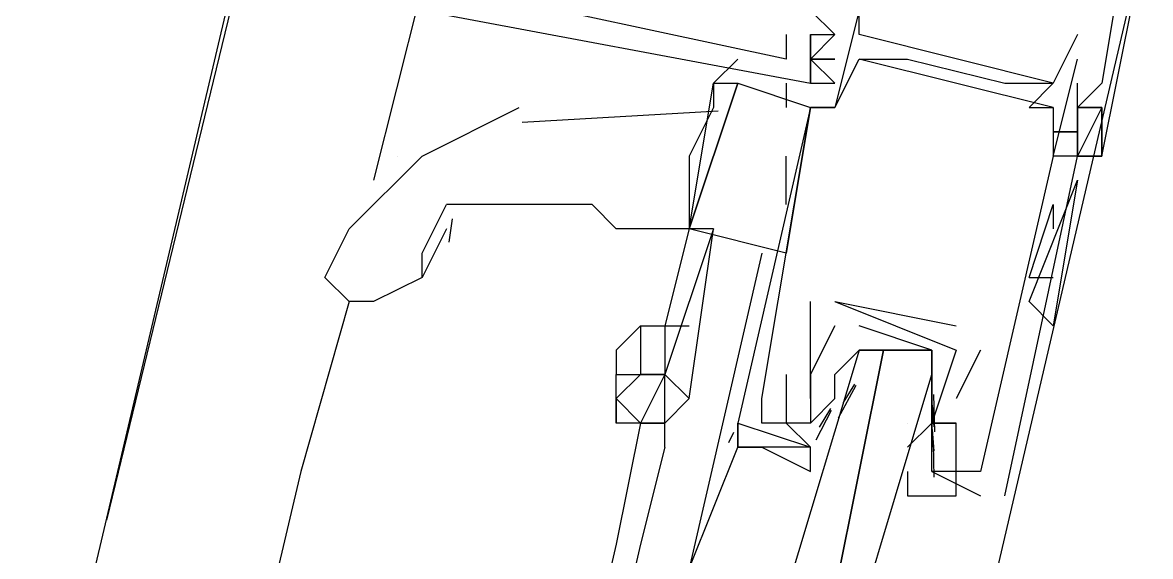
# Model space of a CAD drawing. Header units: feet. Extents: x -84 to 198, y -22 to 181.
# Drawn here: x 121.407 to 122.027, y 136.691 to 136.984 of the extents above; entities that cross this region are included whole.
import ezdxf

# ---------------------------------------------------------------- set-up
doc = ezdxf.new("R2010")
doc.units = ezdxf.units.FT
doc.layers.add('A-LINEA', color=7, linetype='CONTINUOUS')

msp = doc.modelspace()

# ---------------------------------------------------------------- linework, layer by layer
at = {"layer": 'A-LINEA'}
for p, q in [((121.5733, 137.2044), (121.4533, 136.7111)), ((119.9867, 130.4844), (121.56, 137.1644)), ((121.9333, 136.6444), (122.0267, 137.0444)), ((121.6267, 137.0044), (121.6, 136.8978)), ((121.8267, 136.9778), (121.8267, 136.9778)), ((121.8267, 136.9778), (121.8267, 136.9778)), ((121.8267, 136.9778), (121.8267, 136.9778)), ((121.84, 136.9778), (121.8533, 136.9778)), ((121.84, 136.9778), (121.84, 136.9778)), ((121.84, 136.9778), (121.84, 136.9778)), ((121.84, 136.9778), (121.8533, 136.9778)), ((121.84, 136.9778), (121.84, 136.9778)), ((121.84, 136.9778), (121.84, 136.9778)), ((121.84, 136.9778), (121.8533, 136.9778)), ((121.84, 136.9778), (121.84, 136.9778)), ((121.84, 136.9778), (121.84, 136.9778)), ((121.8533, 136.9778), (121.8533, 136.9778)), ((121.8533, 136.9778), (121.8533, 136.9778)), ((121.8533, 136.9778), (121.8533, 136.9778)), ((121.8667, 136.9778), (121.8667, 136.9778)), ((121.9867, 136.9778), (121.9867, 136.9778)), ((121.8, 136.9644), (121.7867, 136.9511)), ((121.8267, 136.9644), (121.8267, 136.9644)), ((121.8267, 136.9644), (121.8267, 136.9644)), ((121.8267, 136.9644), (121.8267, 136.9644)), ((121.84, 136.9644), (121.84, 136.9644)), ((121.84, 136.9644), (121.84, 136.9644)), ((121.84, 136.9644), (121.84, 136.9644)), ((121.8667, 136.9644), (121.8667, 136.9644)), ((121.9733, 136.9378), (121.8667, 136.9644)), ((121.9733, 136.9378), (121.8667, 136.9644)), ((121.9733, 136.9378), (121.8667, 136.9644)), ((121.8933, 136.9644), (121.8933, 136.9644)), ((121.9867, 136.9644), (121.9867, 136.9644)), ((121.8267, 136.9511), (121.8267, 136.9378)), ((121.84, 136.9511), (121.8533, 136.9511)), ((121.84, 136.9511), (121.84, 136.9511)), ((121.84, 136.9511), (121.84, 136.9511)), ((121.84, 136.9511), (121.8533, 136.9511)), ((121.84, 136.9511), (121.84, 136.9511)), ((121.84, 136.9511), (121.84, 136.9511)), ((121.84, 136.9511), (121.8533, 136.9511)), ((121.84, 136.9511), (121.84, 136.9511)), ((121.84, 136.9511), (121.84, 136.9511)), ((121.9467, 136.9511), (121.9467, 136.9511)), ((121.9733, 136.9511), (121.9733, 136.9511)), ((121.9733, 136.9511), (121.9733, 136.9511)), ((121.9867, 136.9378), (121.9867, 136.9511)), ((122, 136.9511), (122, 136.9511)), ((122, 136.9511), (122, 136.9511)), ((122, 136.9511), (122, 136.9511)), ((121.7893, 136.9357), (121.6817, 136.9295)), ((121.84, 136.9378), (121.8267, 136.8578)), ((121.84, 136.9378), (121.84, 136.9378)), ((121.84, 136.9378), (121.84, 136.9378)), ((121.8533, 136.9378), (121.8533, 136.9378)), ((121.8533, 136.9378), (121.8533, 136.9378)), ((121.96, 136.9378), (121.96, 136.9378)), ((121.9733, 136.9378), (121.9733, 136.9378)), ((121.9867, 136.9378), (121.9867, 136.9378)), ((121.9867, 136.9378), (121.9867, 136.9378)), ((121.9867, 136.9378), (121.9867, 136.9378)), ((122, 136.9378), (121.9867, 136.9378)), ((121.9867, 136.9378), (122, 136.9378)), ((122, 136.9378), (122, 136.9378)), ((122, 136.9378), (122, 136.9378)), ((122, 136.9378), (122, 136.9378)), ((121.9867, 136.9244), (121.9733, 136.9244)), ((121.9867, 136.9244), (121.9867, 136.9244)), ((121.9867, 136.9244), (121.9867, 136.9244)), ((121.9867, 136.9244), (121.9867, 136.9244)), ((121.9867, 136.9244), (121.9867, 136.9244)), ((121.6133, 136.9111), (121.6133, 136.9111)), ((121.8267, 136.8844), (121.8267, 136.9111)), ((121.9733, 136.9111), (121.9733, 136.9111)), ((121.9733, 136.9111), (121.9733, 136.9111)), ((121.9867, 136.9111), (121.9867, 136.9111)), ((121.9867, 136.9111), (121.9867, 136.9111)), ((121.9867, 136.9111), (121.9867, 136.9111)), ((121.9867, 136.9111), (121.9867, 136.9111)), ((121.9867, 136.9111), (121.9867, 136.9111)), ((121.9867, 136.9111), (121.9867, 136.9111)), ((121.9867, 136.9111), (121.9867, 136.9111)), ((122, 136.9111), (122, 136.9111)), ((122, 136.9111), (122, 136.9111)), ((122, 136.9111), (122, 136.9111)), ((122, 136.9111), (122, 136.9111)), ((122, 136.9111), (122, 136.9111)), ((122, 136.9111), (122, 136.9111)), ((121.96, 136.8311), (121.9867, 136.8978)), ((121.96, 136.8311), (121.9867, 136.8978)), ((121.9867, 136.8978), (121.9867, 136.8978)), ((121.96, 136.8444), (121.9733, 136.8844)), ((121.9733, 136.8844), (121.9733, 136.8711)), ((121.6432, 136.8766), (121.6414, 136.8637)), ((121.64, 136.8711), (121.6267, 136.8444)), ((121.7733, 136.8711), (121.76, 136.8178)), ((121.7733, 136.8711), (121.7733, 136.8711)), ((121.7867, 136.8711), (121.7733, 136.8711)), ((121.7733, 136.8711), (121.7733, 136.8711)), ((121.96, 136.8444), (121.9733, 136.8444)), ((121.5867, 136.8311), (121.56, 136.7378)), ((121.84, 136.8311), (121.84, 136.8311)), ((121.8533, 136.8311), (121.92, 136.8178)), ((121.8533, 136.8311), (121.8533, 136.8311)), ((121.8533, 136.8311), (121.8533, 136.8311)), ((121.9733, 136.8311), (121.9733, 136.8311)), ((121.8533, 136.8178), (121.8533, 136.8178)), ((121.8533, 136.8178), (121.8533, 136.8178)), ((121.92, 136.8178), (121.92, 136.8178)), ((121.8667, 136.8044), (121.8667, 136.8044)), ((121.88, 136.8044), (121.8933, 136.8044)), ((121.9333, 136.8044), (121.92, 136.7778)), ((121.92, 136.8044), (121.92, 136.8044)), ((121.92, 136.8044), (121.92, 136.8044)), ((121.9333, 136.8044), (121.9333, 136.8044)), ((121.7333, 136.7911), (121.7333, 136.7911)), ((121.8267, 136.7911), (121.8267, 136.7911)), ((121.84, 136.7911), (121.84, 136.7911)), ((121.84, 136.7911), (121.84, 136.7911)), ((121.8533, 136.7911), (121.8533, 136.7911)), ((121.8553, 136.7673), (121.865, 136.7852)), ((121.8582, 136.7756), (121.8644, 136.7857)), ((121.9075, 136.78), (121.9081, 136.7596)), ((121.8133, 136.7778), (121.8133, 136.7778)), ((121.84, 136.7778), (121.84, 136.7778)), ((121.84, 136.7644), (121.8533, 136.7778)), ((121.8533, 136.7778), (121.8533, 136.7778)), ((121.9067, 136.7778), (121.9067, 136.7778)), ((121.9068, 136.7742), (121.9078, 136.7623)), ((121.92, 136.7778), (121.92, 136.7778)), ((121.8431, 136.7552), (121.8515, 136.7715)), ((121.8449, 136.7622), (121.8511, 136.7724)), ((121.7467, 136.7644), (121.7333, 136.6978)), ((121.7467, 136.7644), (121.7467, 136.7644)), ((121.8, 136.7644), (121.8, 136.7644)), ((121.8133, 136.7644), (121.8133, 136.7644)), ((121.8267, 136.7644), (121.8267, 136.7644)), ((121.84, 136.7644), (121.84, 136.7644)), ((121.9067, 136.7644), (121.8933, 136.7511)), ((121.8933, 136.7644), (121.8933, 136.7644)), ((121.9067, 136.7644), (121.9067, 136.7644)), ((121.9067, 136.7644), (121.9067, 136.7644)), ((121.92, 136.7644), (121.92, 136.7644)), ((121.92, 136.7644), (121.92, 136.7644)), ((121.7951, 136.7538), (121.7979, 136.7594)), ((121.7951, 136.7538), (121.7979, 136.7594)), ((121.7951, 136.7538), (121.7979, 136.7594)), ((121.9068, 136.7609), (121.9078, 136.749)), ((121.76, 136.7511), (121.7467, 136.6978)), ((121.84, 136.7511), (121.84, 136.7511)), ((121.9067, 136.7511), (121.9067, 136.7511)), ((121.9074, 136.7529), (121.9077, 136.7346)), ((121.56, 136.7378), (120.8933, 133.9111)), ((121.9067, 136.7378), (121.9333, 136.7244)), ((121.9067, 136.7378), (121.9067, 136.7378)), ((121.92, 136.7378), (121.92, 136.7378)), ((121.9333, 136.7378), (121.9333, 136.7378)), ((121.9333, 136.7378), (121.9333, 136.7378)), ((121.9333, 136.7244), (121.9333, 136.7244)), ((121.9467, 136.7244), (121.9467, 136.7244)), ((121.7333, 136.6978), (121.0667, 133.8711)), ((121.7467, 136.6978), (121.08, 133.8711))]:
    msp.add_line(p, q, dxfattribs=at)
for points in [[(121.8267, 136.9778), (121.8267, 136.9644), (121.64, 137.0044), (121.6667, 137.1244), (121.7333, 137.1111), (121.7333, 137.0978)], [(121.8267, 136.9778), (121.8267, 136.9644), (121.64, 137.0044), (121.6667, 137.1244), (121.7333, 137.1111), (121.7333, 137.0978)], [(121.8267, 136.9778), (121.8267, 136.9644), (121.64, 137.0044), (121.6667, 137.1244), (121.7333, 137.1111), (121.7333, 137.0978)], [(122.0133, 137.0311), (122, 136.9511), (121.9867, 136.9378), (122, 136.9378), (122, 136.9111), (121.9867, 136.9111), (121.9867, 136.9244), (121.9867, 136.9111), (122, 136.9111), (122.0267, 137.0444)], [(122.0133, 137.0311), (122, 136.9511), (121.9867, 136.9378), (122, 136.9378), (122, 136.9111), (121.9867, 136.9111), (121.9867, 136.9244), (121.9867, 136.9111), (122, 136.9111), (122.0267, 137.0444)], [(122.0133, 137.0311), (122, 136.9511), (121.9867, 136.9378), (122, 136.9378), (122, 136.9111), (121.9867, 136.9111), (121.9867, 136.9244), (121.9867, 136.9111), (122, 136.9111), (122.0267, 137.0444)], [(121.9867, 136.9778), (121.9733, 136.9511), (121.8667, 136.9778), (121.8667, 137.0044)], [(121.6267, 136.9911), (121.84, 136.9511), (121.84, 136.9644), (121.84, 136.9511), (121.84, 136.9778), (121.8533, 136.9778), (121.84, 136.9911)], [(121.6267, 136.9911), (121.84, 136.9511), (121.84, 136.9644), (121.84, 136.9511), (121.84, 136.9778), (121.8533, 136.9778), (121.84, 136.9911)], [(121.6267, 136.9911), (121.84, 136.9511), (121.84, 136.9644), (121.84, 136.9511), (121.84, 136.9778), (121.8533, 136.9778), (121.84, 136.9911)], [(121.8667, 136.9911), (121.8533, 136.9378), (121.84, 136.9378)], [(121.8533, 136.9511), (121.84, 136.9644), (121.8533, 136.9778)], [(121.84, 136.9511), (121.84, 136.9511), (121.84, 136.9778), (121.84, 136.9778), (121.84, 136.9511), (121.84, 136.9644)], [(121.8533, 136.9511), (121.84, 136.9644), (121.8533, 136.9778)], [(121.84, 136.9511), (121.84, 136.9511), (121.84, 136.9778), (121.84, 136.9778), (121.84, 136.9511), (121.84, 136.9644)], [(121.8533, 136.9511), (121.84, 136.9644), (121.8533, 136.9778)], [(121.84, 136.9511), (121.84, 136.9511), (121.84, 136.9778), (121.84, 136.9778), (121.84, 136.9511), (121.84, 136.9644)], [(121.8133, 136.7778), (121.84, 136.9378), (121.8533, 136.9378), (121.8667, 136.9644), (121.8933, 136.9644), (121.9467, 136.9511), (121.9733, 136.9511), (121.96, 136.9378), (121.9733, 136.9378), (121.9733, 136.9111), (121.9333, 136.7378), (121.92, 136.7378), (121.92, 136.7644), (121.92, 136.7644)], [(121.8533, 136.9644), (121.84, 136.9644), (121.8533, 136.9644)], [(121.8533, 136.9511), (121.84, 136.9644), (121.8533, 136.9511)], [(121.8533, 136.9644), (121.84, 136.9644), (121.8533, 136.9644)], [(121.8533, 136.9644), (121.84, 136.9644), (121.8533, 136.9644)], [(121.8533, 136.9511), (121.84, 136.9644), (121.8533, 136.9511)], [(121.8533, 136.9644), (121.84, 136.9644), (121.8533, 136.9644)], [(121.8533, 136.9644), (121.84, 136.9644), (121.8533, 136.9644)], [(121.8533, 136.9511), (121.84, 136.9644), (121.8533, 136.9511)], [(121.8533, 136.9644), (121.84, 136.9644), (121.8533, 136.9644)], [(121.9467, 136.7244), (121.9867, 136.9111), (121.9733, 136.9111), (121.9867, 136.9644)], [(121.7867, 136.9511), (121.7867, 136.9378), (121.7733, 136.9111), (121.7733, 136.8844), (121.7733, 136.8711), (121.7733, 136.8711), (121.76, 136.8178)], [(121.8267, 136.8578), (121.7733, 136.8711), (121.8, 136.9511), (121.84, 136.9378)], [(121.7733, 136.8711), (121.7733, 136.8711), (121.7867, 136.9511), (121.8, 136.9511), (121.7733, 136.8711), (121.7733, 136.8711), (121.7733, 136.8711)], [(121.5733, 136.8444), (121.5867, 136.8711), (121.6267, 136.9111), (121.68, 136.9378)], [(121.84, 136.9378), (121.8, 136.7644), (121.84, 136.7511)], [(121.9867, 136.9244), (121.9867, 136.9378), (121.9867, 136.9244), (121.9733, 136.9244)], [(121.9867, 136.9378), (121.9867, 136.9378), (122, 136.9378)], [(121.9867, 136.9111), (122, 136.9111), (122, 136.9378), (122, 136.9378), (121.9867, 136.9111)], [(121.9733, 136.9244), (121.9867, 136.9244), (121.9733, 136.9244)], [(121.9867, 136.8978), (121.9867, 136.8978), (121.9733, 136.8178), (121.96, 136.8311)], [(121.6267, 136.8444), (121.6267, 136.8578), (121.64, 136.8844)], [(121.7733, 136.8711), (121.76, 136.8711), (121.7333, 136.8711), (121.72, 136.8844), (121.7067, 136.8844), (121.6933, 136.8844), (121.68, 136.8844), (121.6667, 136.8844), (121.6533, 136.8844), (121.64, 136.8844)], [(121.7867, 136.8711), (121.76, 136.7911), (121.7733, 136.7778), (121.7867, 136.8711)], [(121.8133, 136.8578), (121.7733, 136.6844), (121.8, 136.7511), (121.8133, 136.7511), (121.8133, 136.7511)], [(121.6267, 136.8444), (121.6, 136.8311), (121.5867, 136.8311), (121.5733, 136.8444)], [(121.84, 136.7911), (121.84, 136.7911), (121.84, 136.8311)], [(121.8533, 136.8311), (121.92, 136.8044), (121.9067, 136.7644), (121.92, 136.7644), (121.9067, 136.7644), (121.9067, 136.7511), (121.9067, 136.7511)], [(121.7333, 136.8044), (121.7467, 136.8178), (121.76, 136.8178), (121.7733, 136.8178)], [(121.7467, 136.8178), (121.7467, 136.7911), (121.76, 136.7911)], [(121.76, 136.8178), (121.76, 136.7911), (121.76, 136.7911), (121.76, 136.7911)], [(121.8533, 136.8178), (121.84, 136.7911), (121.84, 136.7778), (121.84, 136.7644), (121.8267, 136.7644), (121.84, 136.7511), (121.8133, 136.7511), (121.84, 136.7378), (121.84, 136.7511)], [(121.84, 136.7778), (121.84, 136.7911), (121.8533, 136.8178)], [(121.8933, 136.7378), (121.8933, 136.7244), (121.92, 136.7244), (121.92, 136.7378), (121.9067, 136.7378), (121.9067, 136.7511), (121.9067, 136.7644), (121.9067, 136.7778), (121.9067, 136.8044), (121.8667, 136.8178)], [(121.7333, 136.8044), (121.7333, 136.7911), (121.7467, 136.7911)], [(121.8667, 136.6578), (121.9067, 136.7911), (121.9067, 136.8044), (121.8933, 136.8044), (121.88, 136.8044), (121.8533, 136.6711), (121.88, 136.8044), (121.8667, 136.8044), (121.8267, 136.6711)], [(121.8533, 136.7778), (121.8533, 136.7911), (121.8667, 136.8044), (121.9067, 136.8044), (121.9067, 136.7778), (121.9067, 136.7644)], [(121.76, 136.7911), (121.7467, 136.7911), (121.7333, 136.7778), (121.7467, 136.7644)], [(121.7333, 136.7778), (121.7333, 136.7778), (121.7333, 136.7911), (121.7467, 136.7911), (121.7467, 136.7911)], [(121.7467, 136.7644), (121.76, 136.7644), (121.76, 136.7911), (121.7467, 136.7644)], [(121.8267, 136.7911), (121.8267, 136.7644), (121.8133, 136.7644), (121.8133, 136.7778)], [(121.76, 136.7511), (121.76, 136.7644), (121.7467, 136.7644), (121.7333, 136.7644), (121.7333, 136.7778)], [(121.7333, 136.7778), (121.7333, 136.7778), (121.7333, 136.7644)], [(121.76, 136.7644), (121.76, 136.7644), (121.7733, 136.7778)], [(121.76, 136.7511), (121.76, 136.7644), (121.76, 136.7644)], [(121.8, 136.7511), (121.8, 136.7644), (121.8, 136.7511), (121.8133, 136.7511)], [(121.8, 136.7511), (121.8, 136.7644), (121.8, 136.7511), (121.8133, 136.7511)], [(121.8, 136.7511), (121.8, 136.7644), (121.8, 136.7511), (121.8133, 136.7511)], [(121.8133, 136.7511), (121.8133, 136.7511), (121.8, 136.7511)], [(121.8133, 136.7511), (121.8133, 136.7511), (121.8, 136.7511)]]:
    msp.add_lwpolyline(points, dxfattribs=at)

doc.saveas('drawing.dxf')
